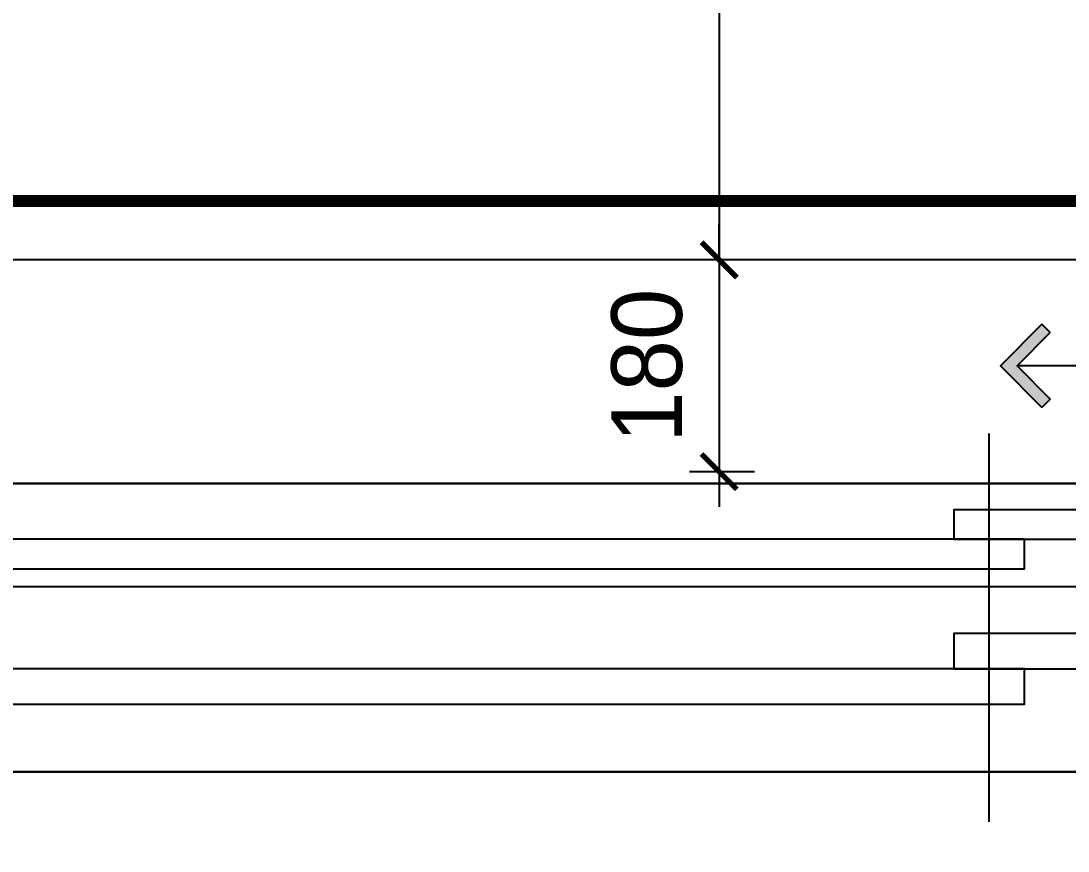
# Model space of a CAD drawing. Header units: inches. Extents: x 3778 to 56227, y -16914 to 35091.
# Drawn here: x 43284 to 44174, y -13881 to -13176 of the extents above; entities that cross this region are included whole.
import ezdxf

# ---------------------------------------------------------------- set-up
doc = ezdxf.new("R2010")
doc.units = ezdxf.units.IN
doc.header["$LTSCALE"] = 100
doc.header["$MEASUREMENT"] = 0
doc.header["$PDSIZE"] = 700.071425
doc.linetypes.add('HID', pattern=[2.5, 1.5, -1])
for name, color, linetype in [('01. F-소품', 3, 'Continuous'), ('04-WIN', 4, 'Continuous'), ('06-LIGHT', 4, 'Continuous'), ('07-DIM WAL', 5, 'Continuous'), ('HAT', 8, 'Continuous'), ('RC-LIGHT', 7, 'Continuous'), ('도면층4', 4, 'Continuous')]:
    doc.layers.add(name, color=color, linetype=linetype)
doc.styles.add('HY 울릉도 L', font='')
doc.styles.get('HY 울릉도 L').set_extended_font_data('HY울릉도L')
doc.dimstyles.new('30', dxfattribs={"dimscale": 30, "dimtxt": 2, "dimasz": 1, "dimexe": 1, "dimexo": 1, "dimgap": 1, "dimtad": 1, "dimdec": 0, "dimrnd": 0.05, "dimdsep": 46, "dimlunit": 6, "dimtxsty": 'HY 울릉도 L', "dimblk": 'ARCHTICK', "dimcen": 2.5, "dimdle": 1, "dimclrd": 133, "dimclre": 133, "dimclrt": 30, "dimadec": 0, "dimazin": 0, "dimtfac": 1, "dimtdec": 0, "dimtix": 1, "dimtmove": 2, "dimatfit": 3, "dimldrblk": 'ARCHTICK', "dimfxl": 0, "dimlwd": -1, "dimlwe": -1, "dimarcsym": 0})

# ---------------------------------------------------------------- blocks, each defined once
blk = doc.blocks.new('cjvjf')
at = {"layer": '04-WIN'}
blk.add_lwpolyline([(155692.49, 63701.52), (150833.49, 63701.52), (150833.49, 63946.52), (155692.49, 63946.52)], close=True, dxfattribs=at)
at = {"layer": '도면층4'}
for p, q in [((154692.49, 63659.02), (154692.49, 63989.02)), ((154692.49, 63659.02), (154692.49, 63989.02)), ((150910.99, 63859.02), (155652.49, 63859.02))]:
    blk.add_line(p, q, dxfattribs=at)
for points in [[(150870.99, 63946.52), (150870.99, 63701.52), (155692.49, 63701.52), (155692.49, 63946.52)], [(151840.99, 63899.02), (151840.99, 63874.02), (154722.49, 63874.02), (154722.49, 63899.02)], [(151840.99, 63789.02), (151840.99, 63759.02), (154722.49, 63759.02), (154722.49, 63789.02)]]:
    blk.add_lwpolyline(points, close=True, dxfattribs=at)
for points in [[(155657.49, 63924.02), (154662.49, 63924.02), (154662.49, 63899.02), (155657.49, 63899.02)], [(155652.49, 63819.02), (154662.49, 63819.02), (154662.49, 63789.02), (155652.49, 63789.02)]]:
    blk.add_lwpolyline(points, dxfattribs=at)
blk = doc.blocks.new('cjscjdeh')
at = {"layer": 'RC-LIGHT', "color": 8}
blk.add_line((152954.52, 67464.88), (148099.52, 67464.88), dxfattribs=at)
blk.add_blockref('cjvjf', (-2742.97, 3328.37))
blk = doc.blocks.new('FFSFDF')
at = {"layer": '01. F-소품'}
blk.add_hatch(color=8, dxfattribs=at).paths.add_polyline_path([(1567672.88, 1746751.14), (1567679.95, 1746744.07), (1567715.3, 1746779.43), (1567679.95, 1746814.78), (1567672.88, 1746807.71), (1567701.16, 1746779.43)])
at = {"layer": '01. F-소품', "color": 8}
for p, q in [((1567672.88, 1746807.71), (1567679.95, 1746814.78)), ((1567474.76, 1746779.43), (1567701.16, 1746779.43)), ((1567672.88, 1746751.14), (1567679.95, 1746744.07))]:
    blk.add_line(p, q, dxfattribs=at)
for points in [[(1567679.95, 1746814.78), (1567715.3, 1746779.43), (1567679.95, 1746744.07)], [(1567672.88, 1746807.71), (1567701.16, 1746779.43), (1567672.88, 1746751.14)]]:
    blk.add_lwpolyline(points, dxfattribs=at)
blk = doc.blocks.new('_ArchTick')
at = {"color": 0, "linetype": 'ByBlock', "const_width": 0.15}
blk.add_lwpolyline([(-0.5, -0.5), (0.5, 0.5)], dxfattribs=at)
blk = doc.blocks.new('*D218')
at = {"layer": '07-DIM WAL', "color": 133}
for p, q in [((43877.05, -12146.05), (43877.05, -13408.95)), ((43907.05, -12176.05), (43907.05, -12176.05)), ((43907.05, -13378.95), (43907.05, -13378.95))]:
    blk.add_line(p, q, dxfattribs=at)
at = {"layer": 'Defpoints', "color": 0}
for p in [(43877.05, -12176.05), (43877.05, -13378.95), (43877.05, -13378.95)]:
    blk.add_point(p, dxfattribs=at)
at = {"layer": '07-DIM WAL', "color": 133, "xscale": 30, "yscale": 30, "zscale": 30}
for p, rotation in [((43877.05, -12176.05), 90), ((43877.05, -13378.95), 270)]:
    blk.add_blockref('_ArchTick', p, dxfattribs=dict(at, rotation=rotation))
at = {"layer": '07-DIM WAL', "color": 30, "insert": (43811.07, -12777.5), "char_height": 60, "attachment_point": 5, "rotation": 90, "style": 'HY 울릉도 L'}
blk.add_mtext('1,203', dxfattribs=at)
blk = doc.blocks.new('*D219')
at = {"layer": '07-DIM WAL', "color": 133}
for p, q in [((43877.05, -13378.95), (43877.05, -13348.95)), ((43877.05, -13378.95), (43877.05, -13558.95)), ((43907.05, -13378.95), (43907.05, -13378.95)), ((43851.8, -13558.95), (43907.05, -13558.95)), ((43877.05, -13558.95), (43877.05, -13588.95))]:
    blk.add_line(p, q, dxfattribs=at)
at = {"layer": 'Defpoints', "color": 0}
for p in [(43877.05, -13378.95), (43821.8, -13558.95), (43877.05, -13558.95)]:
    blk.add_point(p, dxfattribs=at)
at = {"layer": '07-DIM WAL', "color": 133, "xscale": 30, "yscale": 30, "zscale": 30}
for p, rotation in [((43877.05, -13378.95), 270), ((43877.05, -13558.95), 90)]:
    blk.add_blockref('_ArchTick', p, dxfattribs=dict(at, rotation=rotation))
at = {"layer": '07-DIM WAL', "color": 30, "insert": (43815.75, -13468.95), "char_height": 60, "attachment_point": 5, "rotation": 90, "style": 'HY 울릉도 L'}
blk.add_mtext('180', dxfattribs=at)
blk = doc.blocks.new('*D387')
at = {"layer": 'Defpoints', "color": 0}
for p in [(40256.55, -13378.95), (45097.55, -13378.95), (40256.55, -13994.51)]:
    blk.add_point(p, dxfattribs=at)
at = {"layer": 'HAT', "color": 133}
for p, q in [((40256.55, -13408.95), (40256.55, -14024.51)), ((45097.55, -13408.95), (45097.55, -14024.51)), ((45127.55, -13994.51), (40226.55, -13994.51))]:
    blk.add_line(p, q, dxfattribs=at)
at = {"layer": 'HAT', "color": 133, "xscale": 30, "yscale": 30, "zscale": 30, "rotation": 180}
blk.add_blockref('_ArchTick', (40256.55, -13994.51), dxfattribs=at)
at = {"layer": 'HAT', "color": 133, "xscale": 30, "yscale": 30, "zscale": 30}
blk.add_blockref('_ArchTick', (45097.55, -13994.51), dxfattribs=at)
at = {"layer": 'HAT', "color": 30, "insert": (42677.05, -13928.56), "char_height": 60, "attachment_point": 5, "style": 'HY 울릉도 L'}
blk.add_mtext('4,841', dxfattribs=at)

msp = doc.modelspace()

# ---------------------------------------------------------------- linework, layer by layer
at = {"layer": '06-LIGHT', "color": 10, "linetype": 'HID', "const_width": 10}
msp.add_lwpolyline([(45097.55, -13328.95), (40256.55, -13328.95)], dxfattribs=at)
at = {"layer": 'RC-LIGHT'}
msp.add_line((45081.55, -13378.95), (40256.55, -13378.95), dxfattribs=at)

# ---------------------------------------------------------------- block references
msp.add_blockref('cjscjdeh', (-107842.97, -80843.84))
at = {"color": 0, "xscale": -1}
msp.add_blockref('FFSFDF', (1611831.31, -1760248.38), dxfattribs=at)

# ---------------------------------------------------------------- dimensions: what is measured, and where the dimension line sits
at = {"layer": '07-DIM WAL'}
for base, p1, p2, picture, middle in [((43877.05, -13378.95), (43877.05, -12176.05), (43877.05, -13378.95), '*D218', (43811.07, -12777.5)), ((43877.05, -13558.95), (43877.05, -13378.95), (43821.8, -13558.95), '*D219', (43815.75, -13468.95))]:
    dim = msp.add_linear_dim(base=base, p1=p1, p2=p2, angle=90, dimstyle='30', override={"dimfxl": 1.25, "dimarcsym": 2}, dxfattribs=at)
    dim.commit()
    dim.dimension.update_dxf_attribs({"geometry": picture, "text_midpoint": middle})
at = {"layer": 'HAT'}
dim = msp.add_linear_dim(base=(40256.55, -13994.51), p1=(45097.55, -13378.95), p2=(40256.55, -13378.95), dimstyle='30', override={"dimfxl": 1.25, "dimarcsym": 2}, dxfattribs=at)
dim.commit()
dim.dimension.update_dxf_attribs({"geometry": '*D387', "text_midpoint": (42677.05, -13928.56)})

doc.saveas('drawing.dxf')
